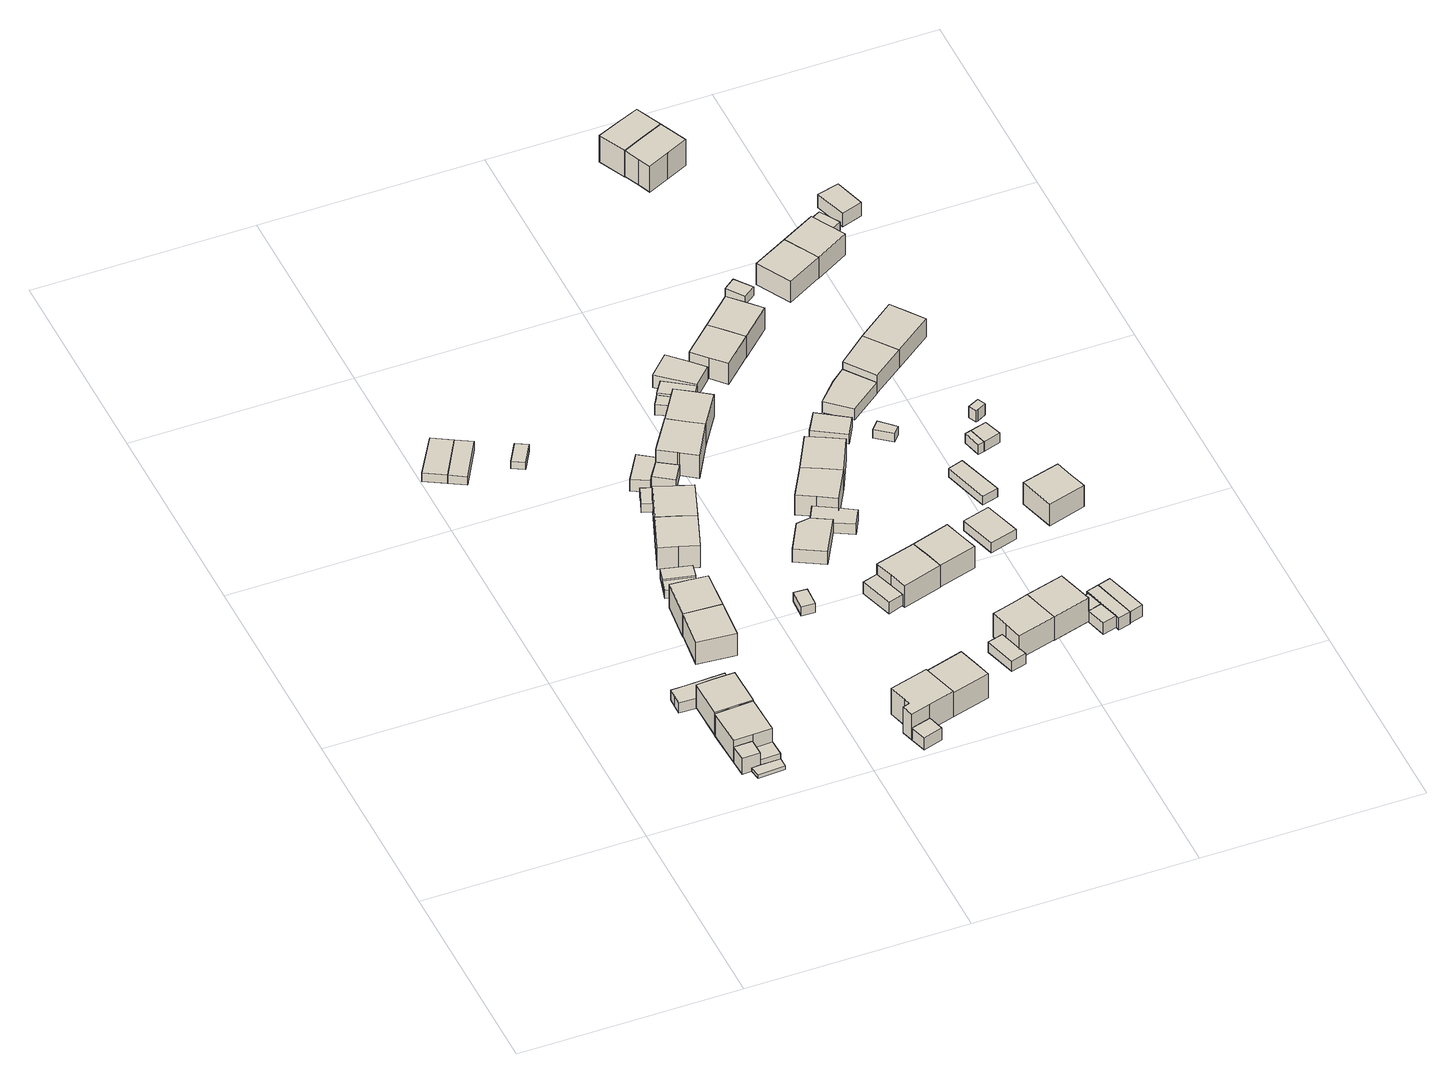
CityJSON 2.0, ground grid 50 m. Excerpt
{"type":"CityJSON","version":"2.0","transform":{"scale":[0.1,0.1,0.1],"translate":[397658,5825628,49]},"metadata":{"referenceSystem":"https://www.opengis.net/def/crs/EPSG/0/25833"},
"CityObjects":{
"building1":{"type":"Building","attributes":{"Gemeindeschluessel":"11000011","BezugspunktDach":"2200","function":"51009_1610","measuredHeight":1.02,"storeysAboveGround":0},"address":[{"country":"Germany","locality":"Berlin"}],"geometry":[{"type":"Solid","lod":"1","boundaries":[[[[0,1,2,3,4]],[[5,6,7,8,9]],[[5,9,4,3]],[[6,5,3,2]],[[7,6,2,1]],[[8,7,1,0]],[[9,8,0,4]]]]}]},
"building2":{"type":"Building","attributes":{"Gemeindeschluessel":"11000011","function":"31001_1010"},"address":[{"country":"Germany","locality":"Berlin","thoroughfareNumber":"75","thoroughfareName":"Doberaner Straße"}],"children":["building2-1","building2-2"]},
"building2-1":{"type":"BuildingPart","attributes":{"BezugspunktDach":"2200","measuredHeight":7.7,"storeysAboveGround":1},"parents":["building2"],"geometry":[{"type":"MultiSurface","lod":"1","boundaries":[[[10,11,12,13,14,15]],[[16,17,18,19,20,21]],[[16,21,15,14]],[[17,16,14,13]],[[18,17,13,12]],[[19,18,12,11]],[[22,23,24,19,11,10]],[[21,20,10,15]],[[20,24,23,22]]]}]},
"building2-2":{"type":"BuildingPart","attributes":{"BezugspunktDach":"2200","measuredHeight":4.37,"storeysAboveGround":1},"parents":["building2"],"geometry":[{"type":"Solid","lod":"1","boundaries":[[[[25,26,23,22]],[[24,5,27,20]],[[5,24,23,26]],[[27,5,26,25]],[[20,27,25,22]],[[24,20,22,23]]]]}]},
"building3":{"type":"Building","attributes":{"Gemeindeschluessel":"11000011","BezugspunktDach":"2200","function":"31001_2463","measuredHeight":2.33,"storeysAboveGround":1},"address":[{"country":"Germany","locality":"Berlin","thoroughfareNumber":"75 (1)","thoroughfareName":"Doberaner Straße"}],"geometry":[{"type":"Solid","lod":"1","boundaries":[[[[28,29,30,31]],[[32,33,34,35]],[[32,35,31,30]],[[33,32,30,29]],[[34,33,29,28]],[[35,34,28,31]]]]}]},
"building4":{"type":"Building","attributes":{"Gemeindeschluessel":"11000011","BezugspunktDach":"2200","function":"31001_1010","measuredHeight":8.45,"storeysAboveGround":2},"address":[{"country":"Germany","locality":"Berlin","thoroughfareNumber":"77","thoroughfareName":"Doberaner Straße"}],"geometry":[{"type":"Solid","lod":"1","boundaries":[[[[36,37,38,39,40]],[[41,42,43,44,45]],[[41,45,40,39]],[[42,41,39,38]],[[43,42,38,37]],[[44,43,37,36]],[[45,44,36,40]]]]}]},
"building5":{"type":"Building","attributes":{"Gemeindeschluessel":"11000011","BezugspunktDach":"2200","function":"31001_2463","measuredHeight":2.93,"storeysAboveGround":1},"address":[{"country":"Germany","locality":"Berlin","thoroughfareNumber":"77 (1)","thoroughfareName":"Doberaner Straße"}],"geometry":[{"type":"Solid","lod":"1","boundaries":[[[[46,47,48,49,50,51,52,53]],[[54,55,56,57,58,59,60,61]],[[54,61,53,52]],[[55,54,52,51]],[[56,55,51,50]],[[57,56,50,49]],[[58,57,49,48]],[[59,58,48,47]],[[60,59,47,46]],[[61,60,46,53]]]]}]},
"building6":{"type":"Building","attributes":{"Gemeindeschluessel":"11000011","BezugspunktDach":"2200","function":"31001_1010","measuredHeight":2.28,"storeysAboveGround":1},"address":[{"country":"Germany","locality":"Berlin","thoroughfareNumber":"87 (3)","thoroughfareName":"Doberaner Straße"}],"geometry":[{"type":"Solid","lod":"1","boundaries":[[[[62,63,64,65]],[[66,67,68,69]],[[66,69,65,64]],[[67,66,64,63]],[[68,67,63,62]],[[69,68,62,65]]]]}]},
"building7":{"type":"Building","attributes":{"Gemeindeschluessel":"11000011","BezugspunktDach":"2200","function":"31001_1010","measuredHeight":2.26,"storeysAboveGround":1},"address":[{"country":"Germany","locality":"Berlin","thoroughfareNumber":"87 (2)","thoroughfareName":"Doberaner Straße"}],"geometry":[{"type":"Solid","lod":"1","boundaries":[[[[70,71,63,62]],[[67,72,73,68]],[[67,68,62,63]],[[72,67,63,71]],[[73,72,71,70]],[[68,73,70,62]]]]}]},
"building8":{"type":"Building","attributes":{"Gemeindeschluessel":"11000011","BezugspunktDach":"2200","function":"31001_1010","measuredHeight":7.88,"storeysAboveGround":1},"address":[{"country":"Germany","locality":"Berlin","thoroughfareNumber":"79","thoroughfareName":"Doberaner Straße"}],"geometry":[{"type":"Solid","lod":"1","boundaries":[[[[74,75,76,77,78]],[[79,80,81,82,83]],[[79,83,78,77]],[[80,79,77,76]],[[81,80,76,75]],[[82,81,75,74]],[[83,82,74,78]]]]}]},
"building9":{"type":"Building","attributes":{"Gemeindeschluessel":"11000011","BezugspunktDach":"2200","function":"31001_1010","measuredHeight":8.32,"storeysAboveGround":1},"address":[{"country":"Germany","locality":"Berlin","thoroughfareNumber":"81","thoroughfareName":"Doberaner Straße"}],"geometry":[{"type":"Solid","lod":"1","boundaries":[[[[75,84,85,86,77]],[[87,88,89,90,91]],[[87,91,77,86]],[[88,87,86,85]],[[89,88,85,84]],[[90,89,84,75]],[[91,90,75,77]]]]}]},
"building10":{"type":"Building","attributes":{"Gemeindeschluessel":"11000011","BezugspunktDach":"2200","function":"31001_2463","measuredHeight":2.92,"storeysAboveGround":1},"address":[{"country":"Germany","locality":"Berlin","thoroughfareNumber":"81 (1)","thoroughfareName":"Doberaner Straße"}],"geometry":[{"type":"Solid","lod":"1","boundaries":[[[[92,93,94,95,96,97]],[[98,99,100,101,102,103]],[[98,103,97,96]],[[99,98,96,95]],[[100,99,95,94]],[[101,100,94,93]],[[102,101,93,92]],[[103,102,92,97]]]]}]},
"building11":{"type":"Building","attributes":{"Gemeindeschluessel":"11000011","BezugspunktDach":"2200","function":"31001_1313","measuredHeight":2.31,"storeysAboveGround":1},"address":[{"country":"Germany","locality":"Berlin","thoroughfareNumber":"87 (1)","thoroughfareName":"Doberaner Straße"}],"geometry":[{"type":"Solid","lod":"1","boundaries":[[[[104,105,106,107,108]],[[109,110,111,112,113]],[[109,113,108,107]],[[110,109,107,106]],[[111,110,106,105]],[[112,111,105,104]],[[113,112,104,108]]]]}]},
"building12":{"type":"Building","attributes":{"Gemeindeschluessel":"11000011","BezugspunktDach":"2200","function":"31001_2463","measuredHeight":2.48,"storeysAboveGround":1},"address":[{"country":"Germany","locality":"Berlin","thoroughfareNumber":"83 (1)","thoroughfareName":"Doberaner Straße"}],"geometry":[{"type":"Solid","lod":"1","boundaries":[[[[114,115,116,117]],[[118,119,100,99]],[[118,99,117,116]],[[119,118,116,115]],[[100,119,115,114]],[[99,100,114,117]]]]}]},
"building13":{"type":"Building","attributes":{"Gemeindeschluessel":"11000011","BezugspunktDach":"2200","function":"31001_1010","measuredHeight":7.72,"storeysAboveGround":1},"address":[{"country":"Germany","locality":"Berlin","thoroughfareNumber":"83","thoroughfareName":"Doberaner Straße"}],"geometry":[{"type":"Solid","lod":"1","boundaries":[[[[120,121,122,123,124,125]],[[126,127,128,129,130,131]],[[126,131,125,124]],[[127,126,124,123]],[[128,127,123,122]],[[129,128,122,121]],[[130,129,121,120]],[[131,130,120,125]]]]}]},
"building14":{"type":"Building","attributes":{"Gemeindeschluessel":"11000011","BezugspunktDach":"2200","function":"31001_1010","measuredHeight":7.51,"storeysAboveGround":1},"address":[{"country":"Germany","locality":"Berlin","thoroughfareNumber":"85","thoroughfareName":"Doberaner Straße"}],"geometry":[{"type":"Solid","lod":"1","boundaries":[[[[123,122,132,133,134,135,136,124]],[[137,138,139,140,141,142,143,144]],[[137,144,124,136]],[[138,137,136,135]],[[139,138,135,134]],[[140,139,134,133]],[[141,140,133,132]],[[142,141,132,122]],[[143,142,122,123]],[[144,143,123,124]]]]}]},
"building15":{"type":"Building","attributes":{"Gemeindeschluessel":"11000011","function":"31001_1010"},"address":[{"country":"Germany","locality":"Berlin","thoroughfareNumber":"2","thoroughfareName":"Reriker Straße"}],"children":["building15-1","building15-2"]},
"building15-1":{"type":"BuildingPart","attributes":{"BezugspunktDach":"2200","measuredHeight":7.99,"storeysAboveGround":1},"parents":["building15"],"geometry":[{"type":"MultiSurface","lod":"1","boundaries":[[[145,146,147,148,149,150,151,152,153]],[[154,155,156,157,158,159,160,161,162]],[[154,162,153,152]],[[155,154,152,151]],[[156,155,151,150]],[[157,156,150,149]],[[163,164,149,148]],[[159,158,148,147]],[[160,159,147,146]],[[161,160,146,145]],[[162,161,145,153]],[[158,157,164,163]]]}]},
"building15-2":{"type":"BuildingPart","attributes":{"BezugspunktDach":"2200","measuredHeight":3.34,"storeysAboveGround":1},"parents":["building15"],"geometry":[{"type":"Solid","lod":"1","boundaries":[[[[165,166,164,163]],[[157,167,168,158]],[[167,157,164,166]],[[168,167,166,165]],[[158,168,165,163]],[[157,158,163,164]]]]}]},
"building16":{"type":"Building","attributes":{"Gemeindeschluessel":"11000011","BezugspunktDach":"2200","function":"31001_2463","measuredHeight":4.37,"storeysAboveGround":1},"address":[{"country":"Germany","locality":"Berlin","thoroughfareNumber":"85 (1)","thoroughfareName":"Doberaner Straße"}],"geometry":[{"type":"Solid","lod":"1","boundaries":[[[[169,170,171,172,173,174,175,176]],[[177,178,179,180,181,182,183,184]],[[177,184,176,175]],[[178,177,175,174]],[[179,178,174,173]],[[180,179,173,172]],[[181,180,172,171]],[[182,181,171,170]],[[183,182,170,169]],[[184,183,169,176]]]]}]},
"building17":{"type":"Building","attributes":{"Gemeindeschluessel":"11000011","BezugspunktDach":"2200","function":"31001_2143","measuredHeight":2.41,"storeysAboveGround":1},"address":[{"country":"Germany","locality":"Berlin","thoroughfareNumber":"1 (1)","thoroughfareName":"Reriker Straße"}],"geometry":[{"type":"Solid","lod":"1","boundaries":[[[[185,186,187,188]],[[189,190,191,192]],[[189,192,188,187]],[[190,189,187,186]],[[191,190,186,185]],[[192,191,185,188]]]]}]},
"building18":{"type":"Building","attributes":{"Gemeindeschluessel":"11000011","BezugspunktDach":"2200","function":"51009_1610","measuredHeight":3.18,"storeysAboveGround":0},"address":[{"country":"Germany","locality":"Berlin"}],"geometry":[{"type":"Solid","lod":"1","boundaries":[[[[193,194,195,196,197,198]],[[199,200,201,202,203,204]],[[199,204,198,197]],[[200,199,197,196]],[[201,200,196,195]],[[202,201,195,194]],[[203,202,194,193]],[[204,203,193,198]]]]}]},
"building19":{"type":"Building","attributes":{"Gemeindeschluessel":"11000011","BezugspunktDach":"2200","function":"31001_2463","measuredHeight":2.94,"storeysAboveGround":1},"address":[{"country":"Germany","locality":"Berlin","thoroughfareNumber":"87 (4)","thoroughfareName":"Doberaner Straße"}],"geometry":[{"type":"Solid","lod":"1","boundaries":[[[[205,206,195,194]],[[207,208,209,210]],[[207,210,194,195]],[[208,207,195,206]],[[209,208,206,205]],[[210,209,205,194]]]]}]},
"building20":{"type":"Building","attributes":{"Gemeindeschluessel":"11000011","BezugspunktDach":"2200","function":"31001_1010","measuredHeight":7.33,"storeysAboveGround":1},"address":[{"country":"Germany","locality":"Berlin","thoroughfareNumber":"4","thoroughfareName":"Reriker Straße"}],"geometry":[{"type":"Solid","lod":"1","boundaries":[[[[211,212,213,214,215]],[[216,217,218,156,154]],[[216,154,215,214]],[[217,216,214,213]],[[218,217,213,212]],[[156,218,212,211]],[[154,156,211,215]]]]}]},
"building21":{"type":"Building","attributes":{"Gemeindeschluessel":"11000011","BezugspunktDach":"2200","function":"31001_1010","measuredHeight":8.4,"storeysAboveGround":1},"address":[{"country":"Germany","locality":"Berlin","thoroughfareNumber":"87","thoroughfareName":"Doberaner Straße"}],"geometry":[{"type":"Solid","lod":"1","boundaries":[[[[219,220,221,222,223,224,225,226]],[[227,228,229,230,231,208,232,207]],[[227,207,226,225]],[[228,227,225,224]],[[229,228,224,223]],[[230,229,223,222]],[[231,230,222,221]],[[208,231,221,220]],[[232,208,220,219]],[[207,232,219,226]]]]}]},
"building22":{"type":"Building","attributes":{"Gemeindeschluessel":"11000011","BezugspunktDach":"2200","function":"31001_2054","measuredHeight":3.58,"storeysAboveGround":1},"address":[{"country":"Germany","locality":"Berlin","thoroughfareNumber":"82 (1)","thoroughfareName":"Doberaner Straße"}],"geometry":[{"type":"Solid","lod":"1","boundaries":[[[[233,234,235,236,237]],[[238,239,240,241,242]],[[238,242,237,236]],[[239,238,236,235]],[[240,239,235,234]],[[241,240,234,233]],[[242,241,233,237]]]]}]},
"building23":{"type":"Building","attributes":{"Gemeindeschluessel":"11000011","BezugspunktDach":"2200","function":"31001_2463","measuredHeight":3.07,"storeysAboveGround":1},"address":[{"country":"Germany","locality":"Berlin","thoroughfareNumber":"1 (2)","thoroughfareName":"Reriker Straße"}],"geometry":[{"type":"Solid","lod":"1","boundaries":[[[[243,244,245,246]],[[247,248,249,250]],[[247,250,246,245]],[[248,247,245,244]],[[249,248,244,243]],[[250,249,243,246]]]]}]},
"building24":{"type":"Building","attributes":{"Gemeindeschluessel":"11000011","BezugspunktDach":"2200","function":"51009_1610","measuredHeight":3.39,"storeysAboveGround":0},"address":[{"country":"Germany","locality":"Berlin"}],"geometry":[{"type":"Solid","lod":"1","boundaries":[[[[251,252,253,254,255,256]],[[257,258,259,260,261,262]],[[257,262,256,255]],[[258,257,255,254]],[[259,258,254,253]],[[260,259,253,252]],[[261,260,252,251]],[[262,261,251,256]]]]}]},
"building25":{"type":"Building","attributes":{"Gemeindeschluessel":"11000011","BezugspunktDach":"2200","function":"31001_1010","measuredHeight":8.03,"storeysAboveGround":1},"address":[{"country":"Germany","locality":"Berlin","thoroughfareNumber":"89","thoroughfareName":"Doberaner Straße"}],"geometry":[{"type":"Solid","lod":"1","boundaries":[[[[263,264,265,266,267,268,269]],[[270,271,272,273,230,229,228]],[[270,228,269,268]],[[271,270,268,267]],[[272,271,267,266]],[[273,272,266,265]],[[230,273,265,264]],[[229,230,264,263]],[[228,229,263,269]]]]}]},
"building26":{"type":"Building","attributes":{"Gemeindeschluessel":"11000011","BezugspunktDach":"2200","function":"31001_2463","measuredHeight":3.11,"storeysAboveGround":1},"address":[{"country":"Germany","locality":"Berlin","thoroughfareNumber":"89 (1)","thoroughfareName":"Doberaner Straße"}],"geometry":[{"type":"Solid","lod":"1","boundaries":[[[[274,275,276,277,278,279]],[[280,281,282,271,283,284]],[[280,284,279,278]],[[281,280,278,277]],[[282,281,277,276]],[[271,282,276,275]],[[283,271,275,274]],[[284,283,274,279]]]]}]},
"building27":{"type":"Building","attributes":{"Gemeindeschluessel":"11000011","BezugspunktDach":"2200","function":"31001_1010","measuredHeight":8.14,"storeysAboveGround":1},"address":[{"country":"Germany","locality":"Berlin","thoroughfareNumber":"1","thoroughfareName":"Reriker Straße"}],"geometry":[{"type":"Solid","lod":"1","boundaries":[[[[285,286,287,288,289,290]],[[291,292,293,294,295,247]],[[291,247,290,289]],[[292,291,289,288]],[[293,292,288,287]],[[294,293,287,286]],[[295,294,286,285]],[[247,295,285,290]]]]}]},
"building28":{"type":"Building","attributes":{"Gemeindeschluessel":"11000011","BezugspunktDach":"2200","function":"31001_2120","measuredHeight":2.83,"storeysAboveGround":1},"address":[{"country":"Germany","locality":"Berlin","thoroughfareNumber":"82 (2)","thoroughfareName":"Doberaner Straße"}],"geometry":[{"type":"Solid","lod":"1","boundaries":[[[[296,297,298,299,300,301]],[[302,303,304,305,306,307]],[[302,307,301,300]],[[303,302,300,299]],[[304,303,299,298]],[[305,304,298,297]],[[306,305,297,296]],[[307,306,296,301]]]]}]},
"building29":{"type":"Building","attributes":{"Gemeindeschluessel":"11000011","BezugspunktDach":"2200","function":"31001_2463","measuredHeight":2.85,"storeysAboveGround":1},"address":[{"country":"Germany","locality":"Berlin","thoroughfareNumber":"6 (1)","thoroughfareName":"Reriker Straße"}],"geometry":[{"type":"Solid","lod":"1","boundaries":[[[[308,309,310,311,312]],[[313,314,315,316,317]],[[313,317,312,311]],[[314,313,311,310]],[[315,314,310,309]],[[316,315,309,308]],[[317,316,308,312]]]]}]},
"building30":{"type":"Building","attributes":{"Gemeindeschluessel":"11000011","BezugspunktDach":"2200","function":"31001_1010","measuredHeight":7.27,"storeysAboveGround":1},"address":[{"country":"Germany","locality":"Berlin","thoroughfareNumber":"82","thoroughfareName":"Doberaner Straße"}],"geometry":[{"type":"Solid","lod":"1","boundaries":[[[[318,319,320,321,322,323]],[[324,325,326,303,327,328]],[[324,328,323,322]],[[325,324,322,321]],[[326,325,321,320]],[[303,326,320,319]],[[327,303,319,318]],[[328,327,318,323]]]]}]},
"building31":{"type":"Building","attributes":{"Gemeindeschluessel":"11000011","BezugspunktDach":"2200","function":"31001_2463","measuredHeight":3.56,"storeysAboveGround":1},"address":[{"country":"Germany","locality":"Berlin","thoroughfareNumber":"91 (1)","thoroughfareName":"Doberaner Straße"}],"geometry":[{"type":"Solid","lod":"1","boundaries":[[[[329,330,331,332,333]],[[334,335,336,281,337]],[[334,337,333,332]],[[335,334,332,331]],[[336,335,331,330]],[[281,336,330,329]],[[337,281,329,333]]]]}]},
"building32":{"type":"Building","attributes":{"Gemeindeschluessel":"11000011","function":"31001_1010"},"address":[{"country":"Germany","locality":"Berlin","thoroughfareNumber":"6","thoroughfareName":"Reriker Straße"}],"children":["building32-1","building32-2"]},
"building32-1":{"type":"BuildingPart","attributes":{"BezugspunktDach":"2200","measuredHeight":7.13,"storeysAboveGround":2},"parents":["building32"],"geometry":[{"type":"MultiSurface","lod":"1","boundaries":[[[338,339,340,341,342,343,344,345]],[[346,347,348,349,350,314,351,352]],[[346,352,345,344]],[[353,354,355,344,343]],[[347,346,356,357]],[[348,347,343,342]],[[349,348,342,341]],[[350,349,341,340]],[[314,350,340,339]],[[351,314,339,338]],[[352,351,338,345]],[[357,356,355,354,353]]]}]},
"building32-2":{"type":"BuildingPart","attributes":{"BezugspunktDach":"2200","measuredHeight":2.73,"storeysAboveGround":2},"parents":["building32"],"geometry":[{"type":"MultiSurface","lod":"1","boundaries":[[[355,354,358,359]],[[360,357,356,361]],[[360,361,359,358]],[[357,360,358,354]],[[361,356,355,359]],[[356,357,362,354,355]]]}]},
"building33":{"type":"Building","attributes":{"Gemeindeschluessel":"11000011","BezugspunktDach":"2200","function":"31001_1010","measuredHeight":7.34,"storeysAboveGround":1},"address":[{"country":"Germany","locality":"Berlin","thoroughfareNumber":"86","thoroughfareName":"Doberaner Straße"}],"geometry":[{"type":"Solid","lod":"1","boundaries":[[[[320,363,364,365,322]],[[366,367,368,369,370]],[[366,370,322,365]],[[367,366,365,364]],[[368,367,364,363]],[[369,368,363,320]],[[370,369,320,322]]]]}]},
"building34":{"type":"Building","attributes":{"Gemeindeschluessel":"11000011","BezugspunktDach":"2200","function":"31001_1010","measuredHeight":8.01,"storeysAboveGround":1},"address":[{"country":"Germany","locality":"Berlin","thoroughfareNumber":"5","thoroughfareName":"Reriker Straße"}],"geometry":[{"type":"Solid","lod":"1","boundaries":[[[[287,371,372,373,289]],[[374,375,376,377,378]],[[374,378,289,373]],[[375,374,373,372]],[[376,375,372,371]],[[377,376,371,287]],[[378,377,287,289]]]]}]},
"building35":{"type":"Building","attributes":{"Gemeindeschluessel":"11000011","BezugspunktDach":"2200","function":"31001_1010","measuredHeight":7.83,"storeysAboveGround":2},"address":[{"country":"Germany","locality":"Berlin","thoroughfareNumber":"91","thoroughfareName":"Doberaner Straße"}],"geometry":[{"type":"Solid","lod":"1","boundaries":[[[[379,380,381,382,383,384]],[[385,386,387,388,389,390]],[[385,390,384,383]],[[386,385,383,382]],[[387,386,382,381]],[[388,387,381,380]],[[389,388,380,379]],[[390,389,379,384]]]]}]},
"building36":{"type":"Building","attributes":{"Gemeindeschluessel":"11000011","BezugspunktDach":"2200","function":"31001_2081","measuredHeight":2.66,"storeysAboveGround":1},"address":[{"country":"Germany","locality":"Berlin","thoroughfareNumber":"86 (1)","thoroughfareName":"Doberaner Straße"}],"geometry":[{"type":"Solid","lod":"1","boundaries":[[[[391,392,393,394]],[[395,396,397,398]],[[395,398,394,393]],[[396,395,393,392]],[[397,396,392,391]],[[398,397,391,394]]]]}]},
"building37":{"type":"Building","attributes":{"Gemeindeschluessel":"11000011","function":"31001_1010"},"address":[{"country":"Germany","locality":"Berlin","thoroughfareNumber":"8","thoroughfareName":"Reriker Straße"}],"children":["building37-1","building37-2"]},
"building37-1":{"type":"BuildingPart","attributes":{"BezugspunktDach":"2200","measuredHeight":7.25,"storeysAboveGround":2},"parents":["building37"],"geometry":[{"type":"MultiSurface","lod":"1","boundaries":[[[341,340,399,400,401,342]],[[402,403,404,405,406,407]],[[402,407,342,401]],[[403,402,401,400]],[[408,409,410,403,400,399]],[[405,404,399,340]],[[406,405,340,341]],[[407,406,341,342]],[[404,410,409,408]]]}]},
"building37-2":{"type":"BuildingPart","attributes":{"BezugspunktDach":"2200","measuredHeight":2.93,"storeysAboveGround":2},"parents":["building37"],"geometry":[{"type":"MultiSurface","lod":"1","boundaries":[[[408,411,412,409]],[[413,414,415,416]],[[413,416,409,412]],[[414,413,412,411]],[[415,414,411,408]],[[416,415,404,410]],[[410,404,408,409]]]}]},
"building38":{"type":"Building","attributes":{"Gemeindeschluessel":"11000011","BezugspunktDach":"2200","function":"31001_1010","measuredHeight":8.03,"storeysAboveGround":1},"address":[{"country":"Germany","locality":"Berlin","thoroughfareNumber":"93","thoroughfareName":"Doberaner Straße"}],"geometry":[{"type":"Solid","lod":"1","boundaries":[[[[381,417,418,419,383]],[[420,421,422,423,424]],[[420,424,383,419]],[[421,420,419,418]],[[422,421,418,417]],[[423,422,417,381]],[[424,423,381,383]]]]}]},
"building39":{"type":"Building","attributes":{"Gemeindeschluessel":"11000011","BezugspunktDach":"2200","function":"31001_2463","measuredHeight":2.59,"storeysAboveGround":1},"address":[{"country":"Germany","locality":"Berlin","thoroughfareNumber":"5 (2)","thoroughfareName":"Reriker Straße"}],"geometry":[{"type":"Solid","lod":"1","boundaries":[[[[425,426,427,428]],[[429,430,431,432]],[[429,432,428,427]],[[430,429,427,426]],[[431,430,426,425]],[[432,431,425,428]]]]}]},
"building40":{"type":"Building","attributes":{"Gemeindeschluessel":"11000011","BezugspunktDach":"2200","function":"51009_1610","measuredHeight":3.37,"storeysAboveGround":0},"address":[{"country":"Germany","locality":"Berlin"}],"geometry":[{"type":"Solid","lod":"1","boundaries":[[[[433,434,411,408]],[[435,436,437,438]],[[435,438,408,411]],[[436,435,411,434]],[[437,436,434,433]],[[438,437,433,408]]]]}]},
"building41":{"type":"Building","attributes":{"Gemeindeschluessel":"11000011","BezugspunktDach":"2200","function":"31001_2143","measuredHeight":2.34,"storeysAboveGround":1},"address":[{"country":"Germany","locality":"Berlin","thoroughfareNumber":"86 (2)","thoroughfareName":"Doberaner Straße"}],"geometry":[{"type":"Solid","lod":"1","boundaries":[[[[439,440,441,442]],[[443,444,445,446]],[[443,446,442,441]],[[444,443,441,440]],[[445,444,440,439]],[[446,445,439,442]]]]}]},
"building42":{"type":"Building","attributes":{"Gemeindeschluessel":"11000011","BezugspunktDach":"2200","function":"31001_2463","measuredHeight":3.31,"storeysAboveGround":1},"address":[{"country":"Germany","locality":"Berlin","thoroughfareNumber":"8 (1)","thoroughfareName":"Reriker Straße"}],"geometry":[{"type":"Solid","lod":"1","boundaries":[[[[447,448,449,450,451,452,453]],[[454,455,456,436,435,457,458]],[[454,458,453,452]],[[455,454,452,451]],[[456,455,451,450]],[[436,456,450,449]],[[435,436,449,448]],[[457,435,448,447]],[[458,457,447,453]]]]}]},
"building43":{"type":"Building","attributes":{"Gemeindeschluessel":"11000011","BezugspunktDach":"2200","function":"31001_2463","measuredHeight":3.19,"storeysAboveGround":1},"address":[{"country":"Germany","locality":"Berlin","thoroughfareNumber":"10 (1)","thoroughfareName":"Reriker Straße"}],"geometry":[{"type":"Solid","lod":"1","boundaries":[[[[451,459,460,461,462,452]],[[463,464,465,466,467,468]],[[463,468,452,462]],[[464,463,462,461]],[[465,464,461,460]],[[466,465,460,459]],[[467,466,459,451]],[[468,467,451,452]]]]}]},
"building44":{"type":"Building","attributes":{"Gemeindeschluessel":"11000011","BezugspunktDach":"2200","function":"31001_2463","measuredHeight":2.28,"storeysAboveGround":1},"address":[{"country":"Germany","locality":"Berlin","thoroughfareNumber":"9 (1)","thoroughfareName":"Reriker Straße"}],"geometry":[{"type":"Solid","lod":"1","boundaries":[[[[469,470,471,472]],[[473,474,475,476]],[[473,476,472,471]],[[474,473,471,470]],[[475,474,470,469]],[[476,475,469,472]]]]}]},
"building45":{"type":"Building","attributes":{"Gemeindeschluessel":"11000011","BezugspunktDach":"2200","function":"31001_2143","measuredHeight":2.3,"storeysAboveGround":1},"address":[{"country":"Germany","locality":"Berlin","thoroughfareNumber":"95 (1)","thoroughfareName":"Doberaner Straße"}],"geometry":[{"type":"Solid","lod":"1","boundaries":[[[[477,478,479,480]],[[481,482,483,484]],[[481,484,480,479]],[[482,481,479,478]],[[483,482,478,477]],[[484,483,477,480]]]]}]},
"building46":{"type":"Building","attributes":{"Gemeindeschluessel":"11000011","function":"31001_1120"},"address":[{"country":"Germany","locality":"Berlin","thoroughfareNumber":"88","thoroughfareName":"Doberaner Straße"}],"children":["building46-1","building46-2"]},
"building46-1":{"type":"BuildingPart","attributes":{"BezugspunktDach":"2200","measuredHeight":6.7,"storeysAboveGround":2},"parents":["building46"],"geometry":[{"type":"MultiSurface","lod":"1","boundaries":[[[485,486,487,488,489]],[[490,491,492,493,494]],[[490,494,489,488]],[[491,490,488,487]],[[492,491,487,486]],[[493,492,486,485]],[[495,496,485,489]],[[494,493,497,496,495]]]}]},
"building46-2":{"type":"BuildingPart","attributes":{"BezugspunktDach":"2200","measuredHeight":3.07,"storeysAboveGround":2},"parents":["building46"],"geometry":[{"type":"MultiSurface","lod":"1","boundaries":[[[498,496,495,499,500]],[[501,502,503,504,505]],[[501,505,500,499]],[[502,501,499,495]],[[503,502,494,493,496]],[[504,503,496,498]],[[505,504,498,500]],[[506,495,496,493,494]]]}]},
"building47":{"type":"Building","attributes":{"Gemeindeschluessel":"11000011","BezugspunktDach":"2200","function":"51009_1610","measuredHeight":2.6,"storeysAboveGround":0},"address":[{"country":"Germany","locality":"Berlin"}],"geometry":[{"type":"Solid","lod":"1","boundaries":[[[[507,508,509,510]],[[511,512,513,514]],[[511,514,510,509]],[[512,511,509,508]],[[513,512,508,507]],[[514,513,507,510]]]]}]},
"building48":{"type":"Building","attributes":{"Gemeindeschluessel":"11000011","BezugspunktDach":"2200","function":"31001_1010","measuredHeight":7.55,"storeysAboveGround":1},"address":[{"country":"Germany","locality":"Berlin","thoroughfareNumber":"9","thoroughfareName":"Reriker Straße"}],"geometry":[{"type":"Solid","lod":"1","boundaries":[[[[515,516,517,518,519]],[[520,521,522,523,524]],[[520,524,519,518]],[[521,520,518,517]],[[522,521,517,516]],[[523,522,516,515]],[[524,523,515,519]]]]}]},
"building49":{"type":"Building","attributes":{"Gemeindeschluessel":"11000011","BezugspunktDach":"2200","function":"31001_1010","measuredHeight":7.18,"storeysAboveGround":1},"address":[{"country":"Germany","locality":"Berlin","thoroughfareNumber":"95","thoroughfareName":"Doberaner Straße"}],"geometry":[{"type":"Solid","lod":"1","boundaries":[[[[525,526,527,528,529]],[[530,531,532,533,534]],[[530,534,529,528]],[[531,530,528,527]],[[532,531,527,526]],[[533,532,526,525]],[[534,533,525,529]]]]}]},
"building50":{"type":"Building","attributes":{"Gemeindeschluessel":"11000011","BezugspunktDach":"2200","function":"31001_2143","measuredHeight":2.58,"storeysAboveGround":1},"address":[{"country":"Germany","locality":"Berlin","thoroughfareNumber":"9 (2)","thoroughfareName":"Reriker Straße"}],"geometry":[{"type":"Solid","lod":"1","boundaries":[[[[508,535,536,509]],[[537,538,512,511]],[[537,511,509,536]],[[538,537,536,535]],[[512,538,535,508]],[[511,512,508,509]]]]}]},
"building51":{"type":"Building","attributes":{"Gemeindeschluessel":"11000011","BezugspunktDach":"2200","function":"31001_1120","measuredHeight":8.81,"storeysAboveGround":1},"address":[{"country":"Germany","locality":"Berlin","thoroughfareNumber":"21","thoroughfareName":"Zum Hechtgraben"}],"geometry":[{"type":"Solid","lod":"1","boundaries":[[[[539,540,541,542,543,544]],[[545,546,547,548,549,550]],[[545,550,544,543]],[[546,545,543,542]],[[547,546,542,541]],[[548,547,541,540]],[[549,548,540,539]],[[550,549,539,544]]]]}]},
"building52":{"type":"Building","attributes":{"Gemeindeschluessel":"11000011","BezugspunktDach":"2200","function":"31001_1120","measuredHeight":8.62,"storeysAboveGround":1},"address":[{"country":"Germany","locality":"Berlin","thoroughfareNumber":"21 (1)","thoroughfareName":"Zum Hechtgraben"}],"geometry":[{"type":"Solid","lod":"1","boundaries":[[[[551,552,553,554,541,540,539]],[[555,556,557,558,559,560,561]],[[555,561,539,540]],[[556,555,540,541]],[[557,556,541,554]],[[558,557,554,553]],[[559,558,553,552]],[[560,559,552,551]],[[561,560,551,539]]]]}]},
"building53":{"type":"Building","attributes":{"Gemeindeschluessel":"11000011","BezugspunktDach":"2200","function":"31001_2143","measuredHeight":3,"storeysAboveGround":1},"address":[{"country":"Germany","locality":"Berlin","thoroughfareNumber":"88 (1)","thoroughfareName":"Doberaner Straße"}],"geometry":[{"type":"Solid","lod":"1","boundaries":[[[[562,563,564,565,566]],[[567,568,569,570,571]],[[567,571,566,565]],[[568,567,565,564]],[[569,568,564,563]],[[570,569,563,562]],[[571,570,562,566]]]]}]},
"building54":{"type":"Building","attributes":{"Gemeindeschluessel":"11000011","BezugspunktDach":"2200","function":"31001_1010","measuredHeight":6.79,"storeysAboveGround":2},"address":[{"country":"Germany","locality":"Berlin","thoroughfareNumber":"92","thoroughfareName":"Doberaner Straße"}],"geometry":[{"type":"Solid","lod":"1","boundaries":[[[[486,572,573,574,488]],[[575,576,577,578,579]],[[575,579,488,574]],[[576,575,574,573]],[[577,576,573,572]],[[578,577,572,486]],[[579,578,486,488]]]]}]},
"building55":{"type":"Building","attributes":{"Gemeindeschluessel":"11000011","BezugspunktDach":"2200","function":"31001_1010","measuredHeight":7.3,"storeysAboveGround":1},"address":[{"country":"Germany","locality":"Berlin","thoroughfareNumber":"97","thoroughfareName":"Doberaner Straße"}],"geometry":[{"type":"Solid","lod":"1","boundaries":[[[[526,580,581,528]],[[582,583,584,585]],[[582,585,528,581]],[[583,582,581,580]],[[584,583,580,526]],[[585,584,526,528]]]]}]},
"building56":{"type":"Building","attributes":{"Gemeindeschluessel":"11000011","BezugspunktDach":"2200","function":"31001_2143","measuredHeight":2.28,"storeysAboveGround":1},"address":[{"country":"Germany","locality":"Berlin","thoroughfareNumber":"97 (1)","thoroughfareName":"Doberaner Straße"}],"geometry":[{"type":"Solid","lod":"1","boundaries":[[[[586,587,588,589]],[[590,591,592,593]],[[590,593,589,588]],[[591,590,588,587]],[[592,591,587,586]],[[593,592,586,589]]]]}]},
"building57":{"type":"Building","attributes":{"Gemeindeschluessel":"11000011","BezugspunktDach":"2200","function":"31001_2463","measuredHeight":3.59,"storeysAboveGround":1},"address":[{"country":"Germany","locality":"Berlin","thoroughfareNumber":"99 (1)","thoroughfareName":"Doberaner Straße"}],"geometry":[{"type":"Solid","lod":"1","boundaries":[[[[594,595,596,597]],[[598,599,600,601]],[[598,601,597,596]],[[599,598,596,595]],[[600,599,595,594]],[[601,600,594,597]]]]}]}
},
"vertices":[
[270,56,30],[331,60,30],[330,83,30],[285,82,30],[266,81,30],[285,82,20],[330,83,20],[331,60,20],[270,56,20],[266,81,20],
[243,120,80],[286,121,80],[329,123,80],[326,214,80],[283,212,80],[240,209,80],[283,212,20],[326,214,20],[329,123,20],[286,121,20],[243,120,20],[240,209,20],[243,120,63],[284,121,63],[284,121,20],
[245,81,63],[285,82,63],[245,81,20],
[285,82,44],[330,83,44],[329,123,44],[284,121,44],[329,123,21],[330,83,21],[285,82,21],[284,121,21],
[240,209,83],[326,214,83],[324,304,83],[281,303,83],[238,301,83],[281,303,21],[324,304,21],[326,214,21],[240,209,21],[238,301,21],
[238,301,46],[324,304,46],[322,326,46],[321,348,46],[235,345,46],[201,344,46],[200,323,46],[200,302,46],[200,323,19],[201,344,19],[235,345,19],[321,348,19],[322,326,19],[324,304,19],[238,301,19],[200,302,19],
[49,1134,29],[102,1226,29],[59,1251,29],[3,1160,29],[59,1251,6],[102,1226,6],[49,1134,6],[3,1160,6],
[84,1113,29],[138,1206,29],[138,1206,6],[84,1113,6],
[376,413,80],[384,506,80],[341,509,80],[298,511,80],[289,421,80],[298,511,21],[341,509,21],[384,506,21],[376,413,21],[289,421,21],
[391,596,80],[350,600,80],[308,603,80],[308,603,17],[350,600,17],[391,596,17],[384,506,17],[298,511,17],
[375,614,40],[380,629,40],[384,644,40],[318,659,40],[314,645,40],[310,631,40],[314,645,18],[318,659,18],[384,644,18],[380,629,18],[375,614,18],[310,631,18],
[207,1104,31],[235,1152,31],[222,1159,31],[209,1166,31],[181,1119,31],[209,1166,12],[222,1159,12],[235,1152,12],[207,1104,12],[181,1119,12],
[384,644,43],[391,675,43],[326,691,43],[318,659,43],[326,691,18],[391,675,18],
[372,703,77],[413,689,77],[444,775,77],[403,790,77],[362,804,77],[331,717,77],[362,804,18],[403,790,18],[444,775,18],[413,689,18],[372,703,18],[331,717,18],
[475,861,77],[445,872,77],[434,876,77],[394,891,77],[390,880,77],[390,880,20],[394,891,20],[434,876,20],[445,872,20],[475,861,20],[444,775,20],[403,790,20],[362,804,20],
[605,88,89],[609,74,89],[593,69,89],[601,42,89],[646,55,89],[705,73,89],[693,114,89],[681,155,89],[593,130,89],[681,155,19],[693,114,19],[705,73,19],[646,55,19],[601,42,19],[593,69,19],[609,74,19],[605,88,19],[593,130,19],[601,42,52],[646,55,52],
[612,5,52],[656,18,52],[656,18,19],[612,5,19],
[390,880,41],[394,891,41],[445,872,41],[452,888,41],[459,904,41],[385,933,41],[379,916,41],[369,888,41],[379,916,18],[385,933,18],[459,904,18],[452,888,18],[445,872,18],[394,891,18],[390,880,18],[369,888,18],
[572,470,45],[574,516,45],[544,518,45],[542,471,45],[544,518,21],[574,516,21],[572,470,21],[542,471,21],
[411,939,47],[417,949,47],[442,986,47],[450,998,47],[414,1023,47],[374,959,47],[414,1023,15],[450,998,15],[442,986,15],[417,949,15],[411,939,15],[374,959,15],
[459,921,47],[483,959,47],[442,986,18],[483,959,18],[459,921,18],[417,949,18],
[705,73,84],[793,98,84],[781,140,84],[769,181,84],[681,155,84],[769,181,19],[781,140,19],[793,98,19],
[480,961,80],[483,959,80],[517,936,80],[566,1019,80],[531,1042,80],[496,1066,80],[450,998,80],[442,986,80],[450,998,18],[496,1066,18],[531,1042,18],[566,1019,18],[517,936,18],[480,961,18],
[651,590,59],[699,674,59],[657,697,59],[625,692,59],[588,625,59],[625,692,23],[657,697,23],[699,674,23],[651,590,23],[588,625,23],
[707,407,52],[742,419,52],[718,495,52],[683,484,52],[718,495,21],[742,419,21],[707,407,21],[683,484,21],
[540,1133,43],[547,1144,43],[555,1155,43],[525,1175,43],[518,1162,43],[510,1150,43],[518,1162,15],[525,1175,15],[555,1155,15],[547,1144,15],[540,1133,15],[510,1150,15],
[531,1042,78],[566,1019,78],[617,1095,78],[582,1120,78],[547,1144,78],[540,1133,78],[496,1066,78],[540,1133,18],[547,1144,18],[582,1120,18],[617,1095,18],
[555,1155,49],[547,1144,49],[581,1120,49],[609,1162,49],[546,1205,49],[525,1175,49],[546,1205,18],[609,1162,18],[581,1120,18],[555,1155,18],[525,1175,18],
[731,453,80],[744,412,80],[834,440,80],[822,481,80],[809,521,80],[718,495,80],[809,521,21],[822,481,21],[834,440,21],[744,412,21],[731,453,21],
[699,674,50],[740,652,50],[760,690,50],[727,711,50],[679,738,50],[657,697,50],[679,738,22],[727,711,22],[760,690,22],[740,652,22],[699,674,22],[657,697,22],
[866,148,51],[901,158,51],[895,177,51],[880,230,51],[845,220,51],[880,230,23],[895,177,23],[901,158,23],[866,148,23],[845,220,23],
[688,733,76],[727,711,76],[770,786,76],[731,807,76],[691,828,76],[649,755,76],[691,828,22],[731,807,22],[770,786,22],[688,733,22],[649,755,22],
[609,1162,53],[649,1202,53],[621,1232,53],[583,1270,53],[537,1224,53],[583,1270,18],[621,1232,18],[649,1202,18],[537,1224,18],
[884,218,86],[895,177,86],[982,202,86],[970,243,86],[958,285,86],[930,276,86],[896,266,86],[872,259,86],[896,266,23],[930,276,23],[958,285,23],[970,243,23],[982,202,23],[884,218,23],[872,259,23],[930,276,40],[930,276,52],[896,266,52],[896,266,24],[930,276,24],
[923,300,52],[889,290,52],[923,300,24],[889,290,24],[930,276,38],
[811,870,76],[774,890,76],[736,910,76],[736,910,21],[774,890,21],[811,870,21],[770,786,21],[691,828,21],
[920,465,80],[908,506,80],[895,548,80],[895,548,22],[908,506,22],[920,465,22],[834,440,22],[809,521,22],
[651,1200,79],[680,1168,79],[745,1230,79],[716,1261,79],[686,1293,79],[621,1232,79],[686,1293,22],[716,1261,22],[745,1230,22],[680,1168,22],[651,1200,22],[621,1232,22],
[833,907,49],[859,951,49],[792,996,49],[764,949,49],[792,996,23],[859,951,23],[833,907,23],[764,949,23],
[1068,227,86],[1056,268,86],[1044,309,86],[1044,309,22],[1056,268,22],[1068,227,22],[982,202,22],[970,243,22],[958,285,22],[1068,227,51],[1056,266,51],[1056,266,22],
[1099,236,51],[1088,275,51],[1088,275,21],[1099,236,21],[1068,227,21],[1056,266,21],
[813,1294,79],[784,1325,79],[754,1357,79],[754,1357,20],[784,1325,20],[813,1294,20],[745,1230,20],[686,1293,20],
[969,494,48],[1031,512,48],[1006,596,48],[944,578,48],[1006,596,22],[1031,512,22],[969,494,22],[944,578,22],
[1081,181,51],[1113,190,51],[1099,236,20],[1113,190,20],[1081,181,20],[1068,227,20],
[922,880,42],[937,897,42],[904,929,42],[886,909,42],[904,929,19],[937,897,19],[922,880,19],[886,909,19],
[1088,275,53],[1099,236,53],[1113,190,53],[1115,181,53],[1143,189,53],[1115,288,53],[1087,280,53],[1115,288,20],[1143,189,20],[1115,181,20],[1088,275,20],[1087,280,20],
[1174,198,53],[1158,252,53],[1147,290,53],[1145,297,53],[1145,297,22],[1147,290,22],[1158,252,22],[1174,198,22],[1143,189,22],[1115,288,22],
[1010,634,44],[1047,645,44],[1014,750,44],[980,739,44],[1014,750,21],[1047,645,21],[1010,634,21],[980,739,21],
[807,1379,41],[834,1399,41],[805,1437,41],[779,1417,41],[805,1437,18],[834,1399,18],[807,1379,18],[779,1417,18],
[945,1023,73],[1016,1076,73],[990,1111,73],[964,1145,73],[896,1088,73],[964,1145,25],[990,1111,25],[1016,1076,25],[945,1023,25],[896,1088,25],[896,1088,54],[945,1023,54],[945,1023,36],
[872,968,54],[865,1062,54],[820,1015,54],[865,1062,24],[896,1088,24],[945,1023,24],[872,968,24],[820,1015,24],[896,1088,49],
[1062,778,46],[1076,782,46],[1065,824,46],[1051,820,46],[1065,824,20],[1076,782,20],[1062,778,20],[1051,820,20],
[1109,521,81],[1195,547,81],[1183,587,81],[1172,627,81],[1085,603,81],[1172,627,23],[1183,587,23],[1195,547,23],[1109,521,23],[1085,603,23],
[892,1345,80],[973,1390,80],[952,1428,80],[930,1466,80],[849,1422,80],[930,1466,23],[952,1428,23],[973,1390,23],[892,1345,23],[849,1422,23],
[1116,794,46],[1102,835,46],[1102,835,20],[1116,794,20],
[737,1834,85],[786,1857,85],[835,1879,85],[808,1939,85],[758,1918,85],[708,1896,85],[758,1918,13],[808,1939,13],[835,1879,13],[786,1857,13],[737,1834,13],[708,1896,13],
[753,1799,85],[765,1770,85],[814,1793,85],[863,1816,85],[786,1857,15],[835,1879,15],[863,1816,15],[814,1793,15],[765,1770,15],[753,1799,15],[737,1834,15],
[1096,869,51],[1101,871,51],[1121,882,51],[1113,900,51],[1087,887,51],[1113,900,21],[1121,882,21],[1101,871,21],[1096,869,21],[1087,887,21],
[1103,1141,73],[1077,1176,73],[1051,1211,73],[1051,1211,24],[1077,1176,24],[1103,1141,24],[1016,1076,24],[964,1145,24],
[1050,1434,80],[1008,1509,80],[1008,1509,22],[1050,1434,22],[973,1390,22],[930,1466,22],
[1049,1494,46],[1069,1505,46],[1043,1550,46],[1023,1539,46],[1043,1550,23],[1069,1505,23],[1049,1494,23],[1023,1539,23],
[1077,1511,61],[1125,1527,61],[1104,1597,61],[1054,1584,61],[1104,1597,25],[1125,1527,25],[1077,1511,25],[1054,1584,25]
]}
